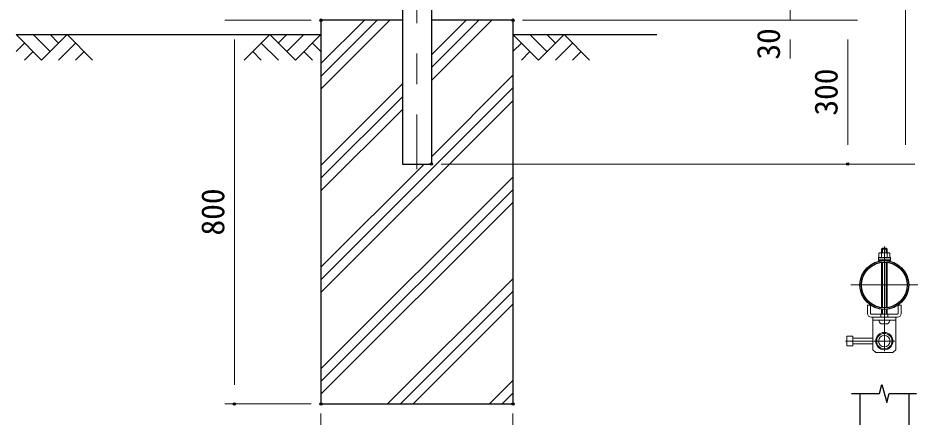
# Model space of a CAD drawing. Units: millimetres, scale not verified. Extents: x -4200 to 4200, y -2970 to 2970.
# Drawn here: x -2535 to -660, y -1311 to -480 of the extents above; entities that cross this region are included whole.
import ezdxf
from ezdxf.enums import TextEntityAlignment as Align

# ---------------------------------------------------------------- set-up
doc = ezdxf.new("R2010")
doc.units = ezdxf.units.MM
doc.header["$LTSCALE"] = 10
doc.header["$PDMODE"] = 32
doc.header["$PDSIZE"] = 5
doc.linetypes.add('USER1', pattern=[50.8, 31.75, -6.35, 6.35, -6.35])
doc.linetypes.add('USER3', pattern=[1.125, 0.75, -0.125, 0.125, -0.125])
for name, color, linetype, lineweight in [('0-0_D-STR1', 1, 'Continuous', 25), ('0-1_D-STR-DIM', 7, 'Continuous', 13), ('0-3_Defpoints', 8, 'Continuous', 25), ('0-4_D-BMK', 2, 'USER1', 13), ('0-6_D-STR3', 3, 'Continuous', 13), ('0-7_D-BGD', 7, 'Continuous', 25), ('0-8_D-DCR-HCH', 7, 'Continuous', 13), ('0-A_D-STR4', 7, 'Continuous', 25), ('0-C_7詳細', 7, 'Continuous', 25)]:
    doc.layers.add(name, color=color, linetype=linetype, lineweight=lineweight)
doc.styles.add('ＭＳ ゴシック', font='')
doc.styles.get('ＭＳ ゴシック').set_extended_font_data('MS Gothic')

msp = doc.modelspace()

# ---------------------------------------------------------------- linework, layer by layer
at = {"layer": '0-0_D-STR1'}
for p, q in [((-1734.28, -299.88), (-1734.28, -784.17)), ((-1673.78, -447.56), (-1673.78, -784.17)), ((-1734.28, -784.17), (-1673.78, -784.17)), ((-781.18, -1262.28), (-781.18, -1728.87)), ((-679.58, -1262.28), (-679.58, -1893.27))]:
    msp.add_line(p, q, dxfattribs=at)
for radius in [50.8, 47.6]:
    msp.add_circle((-730.38, -1036.21), radius, dxfattribs=at)
at = {"layer": '0-1_D-STR-DIM'}
for p, q in [((-686.64, -744.17), (-686.64, 1287.83)), ((-926.64, -484.17), (-926.64, -454.17)), ((-1924.03, -484.17), (-2104.03, -484.17)), ((-1484.03, -484.17), (-906.64, -484.17)), ((-1484.03, -484.17), (-786.64, -484.17)), ((-1484.03, -484.17), (-786.64, -484.17)), ((-2084.03, -524.17), (-2084.03, -1244.17)), ((-926.64, -524.17), (-926.64, -564.17)), ((-806.64, -524.17), (-806.64, -744.17)), ((-1653.78, -784.17), (-786.64, -784.17)), ((-1653.78, -784.17), (-666.64, -784.17)), ((-1924.03, -1284.17), (-2104.03, -1284.17)), ((-1904.03, -1304.17), (-1904.03, -1414.17)), ((-1504.03, -1304.17), (-1504.03, -1414.17))]:
    msp.add_line(p, q, dxfattribs=at)
at = {"layer": '0-3_Defpoints'}
for p in [(-1904.03, -484.17), (-1504.03, -484.17), (-1504.03, -484.17), (-1673.78, -784.17), (-1673.78, -784.17), (-806.64, -784.17), (-2084.03, -1284.17), (-1904.03, -1284.17), (-1904.03, -1284.17), (-1504.03, -1284.17)]:
    msp.add_point(p, dxfattribs=at)
at = {"layer": '0-4_D-BMK'}
for p, q in [((-1704.03, 1351.07), (-1704.03, -794.75)), ((-730.38, -956.13), (-730.38, -1106.3)), ((-800.46, -1036.21), (-660.3, -1036.21)), ((-730.38, -1115.57), (-730.38, -1077.49)), ((-730.38, -1140.97), (-730.38, -1090.97)), ((-730.38, -1174.21), (-730.38, -1133.21)), ((-730.38, -1153.21), (-811.48, -1153.21)), ((-752.38, -1153.21), (-708.38, -1153.21)), ((-730.38, -2166.29), (-730.38, -1298.49))]:
    msp.add_line(p, q, dxfattribs=at)
at = {"layer": '0-6_D-STR3'}
for p, q in [((-741.88, -970.65), (-741.88, -979.01)), ((-739.04, -969.01), (-721.72, -969.01)), ((-734.38, -959.6), (-736.38, -961.6)), ((-736.38, -961.6), (-724.38, -961.6)), ((-736.38, -969.01), (-736.38, -961.6)), ((-736.2, -970.65), (-736.2, -979.01)), ((-734.38, -959.6), (-726.38, -959.6)), ((-734.38, -969.01), (-734.38, -959.6)), ((-726.38, -969.01), (-726.38, -959.6)), ((-726.38, -959.6), (-724.38, -961.6)), ((-724.56, -970.65), (-724.56, -979.01)), ((-724.38, -969.01), (-724.38, -961.6)), ((-718.88, -970.65), (-718.88, -979.01)), ((-742.88, -979.01), (-717.88, -979.01)), ((-742.88, -982.21), (-742.88, -979.01)), ((-742.88, -982.21), (-717.88, -982.21)), ((-742.88, -985.41), (-742.88, -982.21)), ((-742.88, -982.21), (-717.88, -982.21)), ((-742.88, -985.41), (-717.88, -985.41)), ((-741.88, -979.01), (-718.88, -979.01)), ((-736.38, -985.77), (-736.38, -985.41)), ((-736.38, -1083.44), (-736.38, -988.99)), ((-734.38, -985.57), (-734.38, -985.41)), ((-734.38, -1083.65), (-734.38, -988.78)), ((-726.38, -985.57), (-726.38, -985.41)), ((-726.38, -1083.65), (-726.38, -988.78)), ((-724.38, -985.77), (-724.38, -985.41)), ((-724.38, -1083.44), (-724.38, -988.99)), ((-717.88, -982.21), (-717.88, -979.01)), ((-717.88, -985.41), (-717.88, -982.21)), ((-765.38, -1095.81), (-765.38, -1078.2)), ((-758.98, -1078.2), (-765.38, -1078.2)), ((-758.98, -1095.81), (-758.98, -1078.2)), ((-736.38, -1096.81), (-736.38, -1086.66)), ((-734.38, -1096.81), (-734.38, -1086.86)), ((-726.38, -1096.81), (-726.38, -1086.86)), ((-724.38, -1096.81), (-724.38, -1086.66)), ((-701.78, -1095.81), (-701.78, -1078.2)), ((-701.78, -1078.2), (-695.38, -1078.2)), ((-695.38, -1095.81), (-695.38, -1078.2)), ((-702.78, -1096.81), (-757.98, -1096.81)), ((-702.78, -1103.21), (-757.98, -1103.21)), ((-754.38, -1171.22), (-754.38, -1103.21)), ((-754.38, -1103.21), (-706.38, -1103.21)), ((-706.38, -1171.22), (-706.38, -1103.21)), ((-754.38, -1109.61), (-706.38, -1109.61)), ((-719.88, -1109.61), (-740.88, -1109.61)), ((-740.88, -1111.41), (-740.88, -1109.61)), ((-725.88, -1117.41), (-734.88, -1117.41)), ((-719.88, -1111.41), (-719.88, -1109.61)), ((-754.38, -1147.21), (-796.38, -1147.21)), ((-754.38, -1159.21), (-796.38, -1159.21)), ((-745.21, -1147.21), (-747.35, -1147.21)), ((-745.21, -1159.21), (-747.35, -1159.21)), ((-748.38, -1177.22), (-754.38, -1171.22)), ((-748.38, -1177.22), (-712.38, -1177.22)), ((-706.38, -1171.22), (-712.38, -1177.22))]:
    msp.add_line(p, q, dxfattribs=at)
at = {"layer": '0-6_D-STR3', "linetype": 'USER3'}
for p, q in [((-737.38, -1103.21), (-737.38, -1096.81)), ((-723.38, -1103.21), (-723.38, -1096.81))]:
    msp.add_line(p, q, dxfattribs=at)
at = {"layer": '0-6_D-STR3'}
for points in [[(-796.38, -1163.21), (-808.38, -1163.21), (-808.38, -1143.21)], [(-796.38, -1163.21), (-796.38, -1143.21), (-808.38, -1143.21)]]:
    msp.add_lwpolyline(points, dxfattribs=at)
for radius in [18, 16, 12]:
    msp.add_circle((-730.38, -1153.21), radius, dxfattribs=at)
for centre, radius, start, end in [((-739.04, -972.29), 3.28, 30, 150), ((-730.38, -980.17), 11.15, 58.543, 121.457), ((-721.72, -972.29), 3.28, 30, 150), ((-757.98, -1095.81), 7.4, 180, 270), ((-757.98, -1095.81), 1, 180, 270), ((-702.78, -1095.81), 1, 270, 0), ((-702.78, -1095.81), 7.4, 270, 0), ((-734.88, -1111.41), 6, 180, 270), ((-725.88, -1111.41), 6, 270, 0)]:
    msp.add_arc(centre, radius, start, end, dxfattribs=at)
at = {"layer": '0-7_D-BGD'}
for p, q in [((-2539.03, -514.17), (-1904.03, -514.17)), ((-1504.03, -514.17), (-1204.03, -514.17))]:
    msp.add_line(p, q, dxfattribs=at)
at = {"layer": '0-8_D-DCR-HCH'}
for p, q in [((-1904.03, -627.77), (-1760.43, -484.17)), ((-1904.03, -601.25), (-1786.95, -484.17)), ((-1904.03, -574.74), (-1813.47, -484.17)), ((-1673.78, -609.65), (-1548.3, -484.17)), ((-1673.78, -583.13), (-1574.82, -484.17)), ((-1673.78, -556.62), (-1601.33, -484.17)), ((-2485.82, -567.38), (-2539.03, -514.17)), ((-2468.08, -549.65), (-2503.56, -514.17)), ((-2432.61, -514.17), (-2485.82, -567.38)), ((-2450.25, -532), (-2468.08, -514.17)), ((-2432.61, -514.17), (-2379.39, -567.38)), ((-2010.45, -514.17), (-2063.67, -567.38)), ((-2010.45, -514.17), (-1957.24, -567.38)), ((-1992.72, -531.91), (-1974.98, -514.17)), ((-1974.98, -549.65), (-1939.5, -514.17)), ((-1957.24, -567.38), (-1904.03, -514.17)), ((-1450.82, -567.38), (-1504.03, -514.17)), ((-1433.08, -549.65), (-1468.56, -514.17)), ((-1397.61, -514.17), (-1450.82, -567.38)), ((-1415.25, -532), (-1433.08, -514.17)), ((-1397.61, -514.17), (-1344.39, -567.38)), ((-2521.29, -531.91), (-2539.03, -549.57)), ((-2414.87, -531.91), (-2450.51, -567.38)), ((-2028.19, -531.91), (-1992.55, -567.38)), ((-1921.77, -531.91), (-1904.03, -549.57)), ((-1486.29, -531.91), (-1504.03, -549.57)), ((-1379.87, -531.91), (-1415.51, -567.38)), ((-2503.56, -549.65), (-2521.37, -567.38)), ((-2397.13, -549.65), (-2414.95, -567.38)), ((-2045.93, -549.65), (-2028.11, -567.38)), ((-1939.5, -549.65), (-1921.69, -567.38)), ((-1468.56, -549.65), (-1486.37, -567.38)), ((-1362.13, -549.65), (-1379.95, -567.38)), ((-1673.78, -768.75), (-1504.03, -599)), ((-1904.03, -786.87), (-1734.28, -617.12)), ((-1904.03, -1025.52), (-1504.03, -625.52)), ((-1904.03, -813.38), (-1734.28, -643.63)), ((-1904.03, -1052.03), (-1504.03, -652.03)), ((-1904.03, -839.9), (-1734.28, -670.15)), ((-1904.03, -999), (-1689.2, -784.17)), ((-1904.03, -1211.13), (-1504.03, -811.13)), ((-1904.03, -1237.65), (-1504.03, -837.65)), ((-1904.03, -1264.17), (-1504.03, -864.17)), ((-1764.94, -1284.17), (-1504.03, -1023.26)), ((-1738.42, -1284.17), (-1504.03, -1049.78)), ((-1711.9, -1284.17), (-1504.03, -1076.3)), ((-1552.81, -1284.17), (-1504.03, -1235.4)), ((-1526.29, -1284.17), (-1504.03, -1261.91))]:
    msp.add_line(p, q, dxfattribs=at)
at = {"layer": '0-A_D-STR4'}
for p, q in [((-1904.03, -484.17), (-1904.03, -1284.17)), ((-1734.28, -484.17), (-1904.03, -484.17)), ((-1504.03, -484.17), (-1673.78, -484.17)), ((-1504.03, -484.17), (-1504.03, -1284.17)), ((-1904.03, -1284.17), (-1504.03, -1284.17))]:
    msp.add_line(p, q, dxfattribs=at)
at = {"layer": '0-C_7詳細'}
for p, q in [((-798.51, -1262.28), (-740.38, -1262.28)), ((-725.38, -1280.94), (-720.38, -1262.28)), ((-720.38, -1262.28), (-663.71, -1262.28))]:
    msp.add_line(p, q, dxfattribs=at)
msp.add_lwpolyline([(-740.38, -1262.28), (-735.38, -1243.62), (-725.38, -1280.94)], dxfattribs=at)

# ---------------------------------------------------------------- texts
at = {"layer": '0-1_D-STR-DIM', "style": 'ＭＳ ゴシック'}
for s, p in [('30', (-933.39, -566.37)), ('300', (-813.39, -683.05)), ('800', (-2090.78, -933.05))]:
    msp.add_text(s, height=48.09, rotation=90, dxfattribs=at).set_placement(p, align=Align.BOTTOM_LEFT)

doc.saveas('drawing.dxf')
